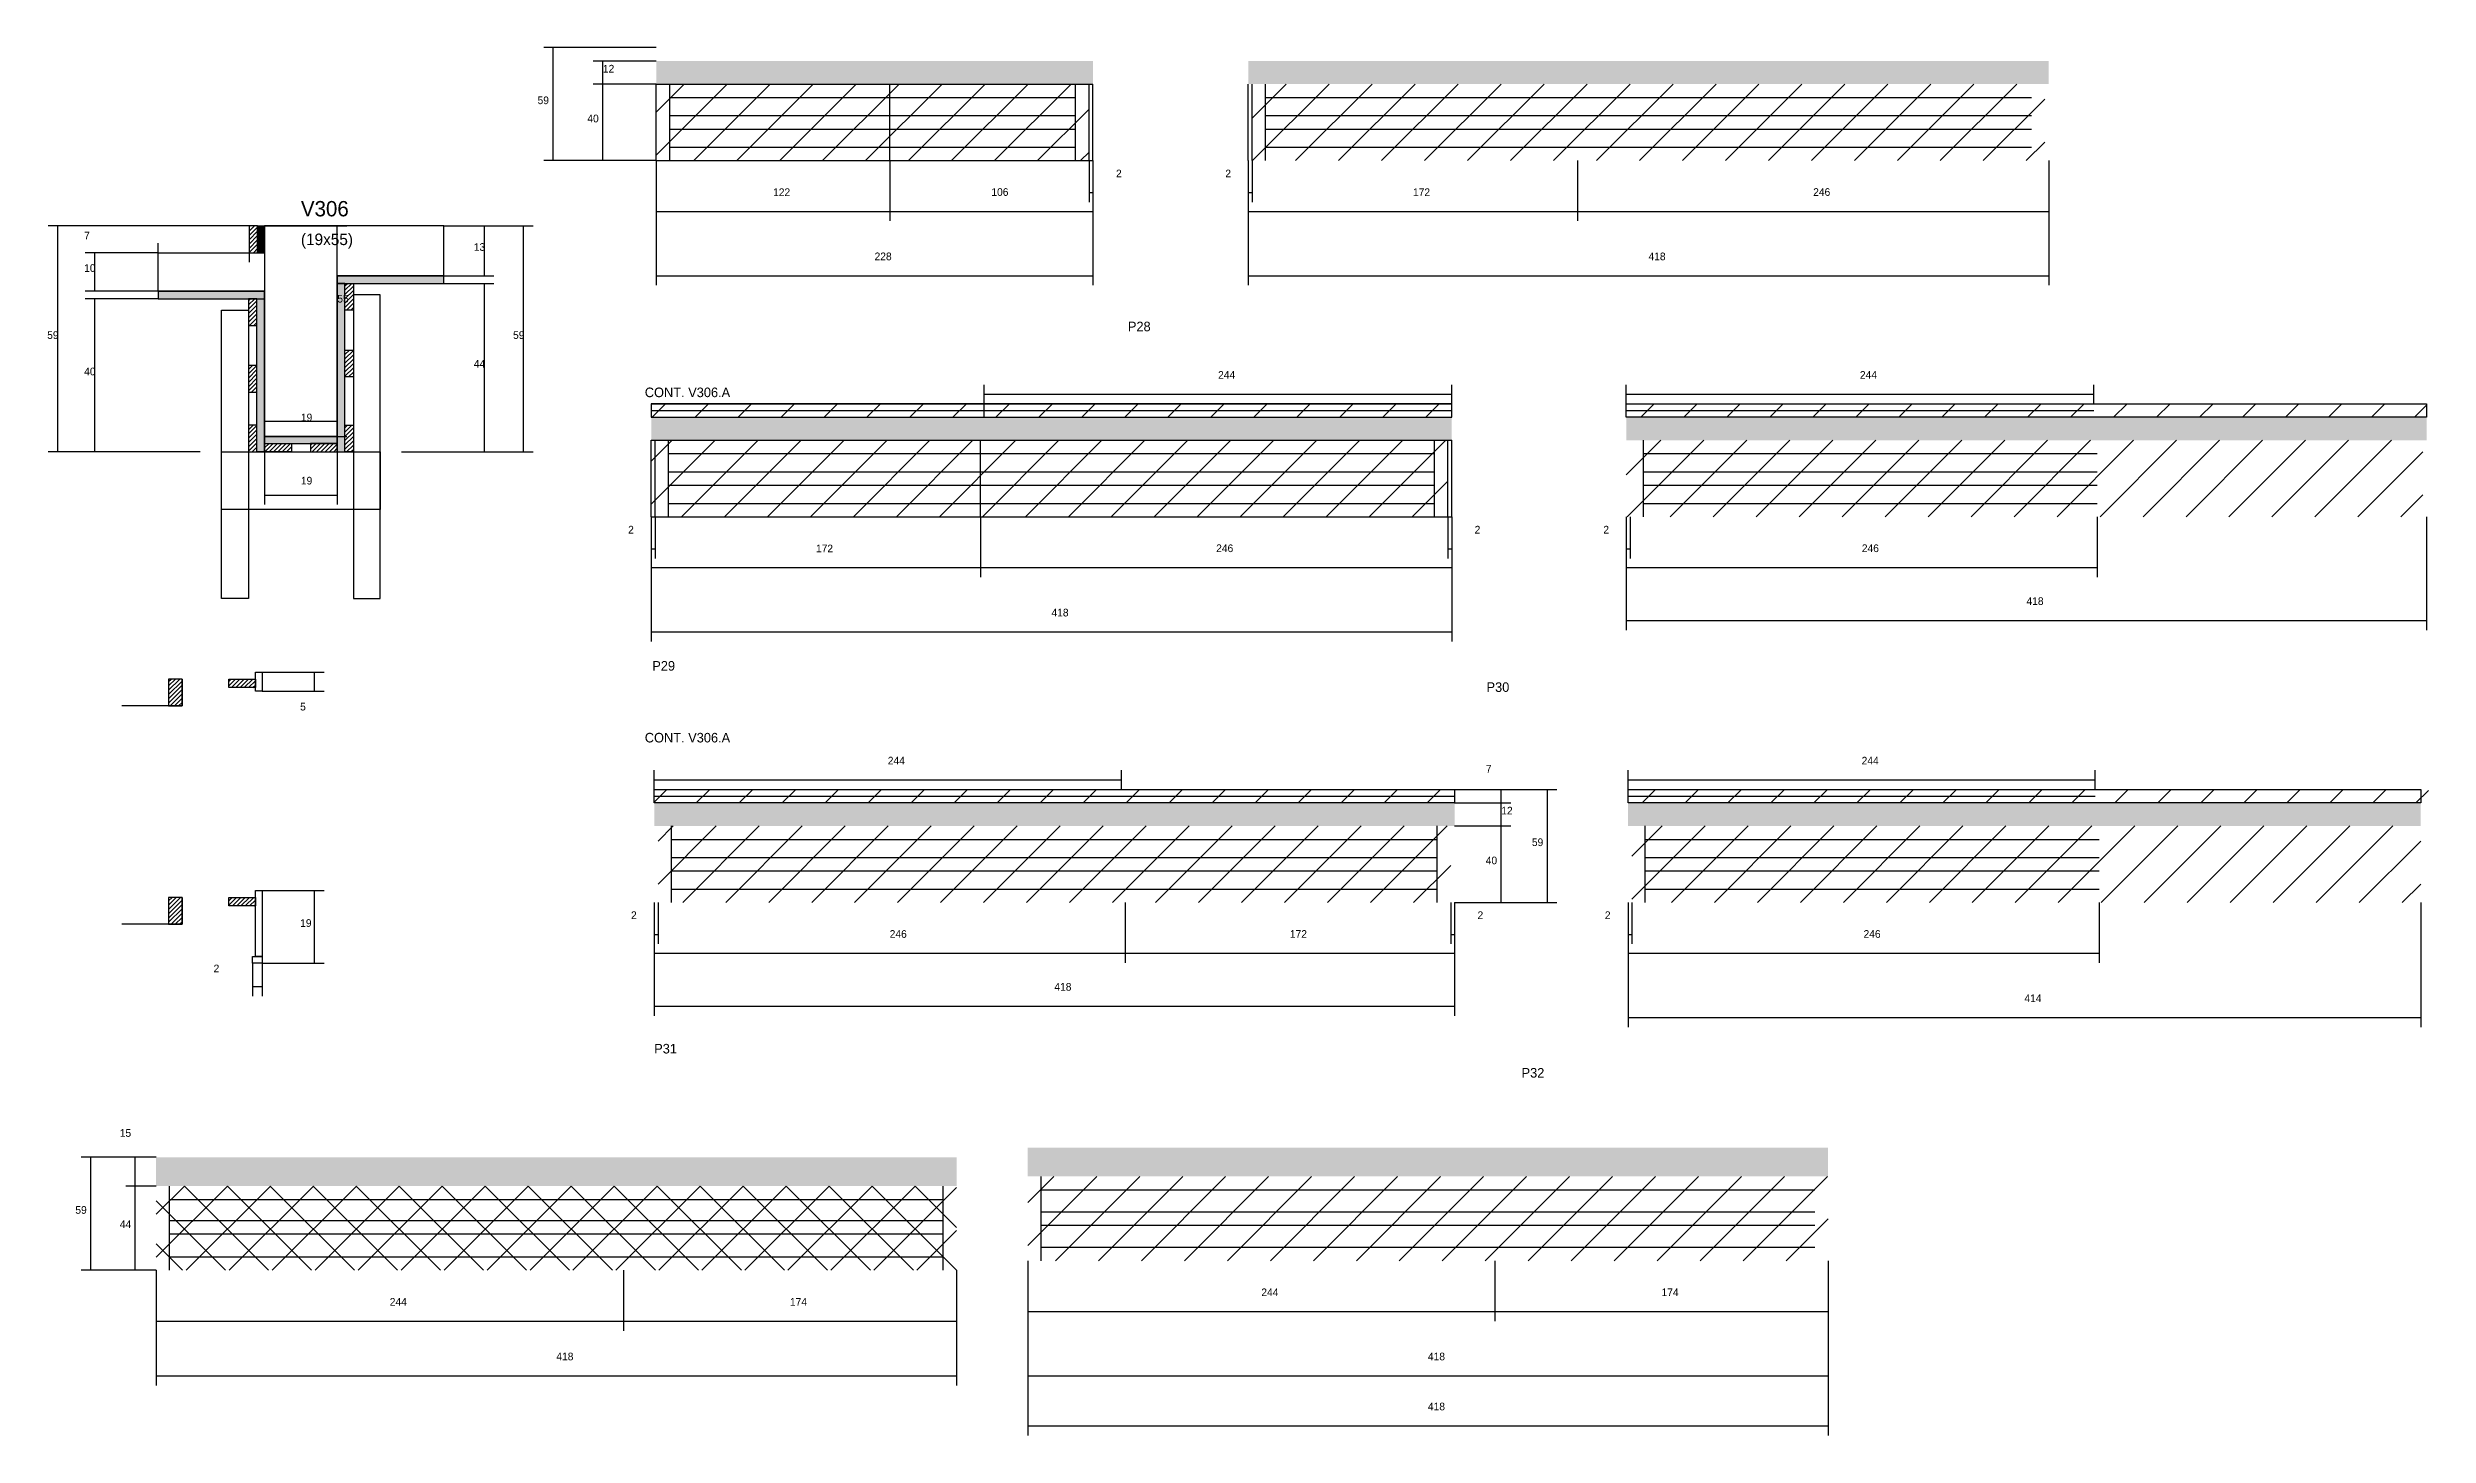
# Model space of a CAD drawing. Header units: metres. Extents: x 5171 to 6414, y 4512 to 5994.
# Drawn here: x 5171 to 6414, y 5269 to 5994 of the extents above; entities that cross this region are included whole.
import ezdxf

# ---------------------------------------------------------------- set-up
doc = ezdxf.new("R2010")
doc.units = ezdxf.units.M
for name, color, linetype in [('CONCRETO', 251, 'Continuous'), ('COTA', 241, 'Continuous'), ('Hachura', 253, 'Continuous'), ('Madeira', 126, 'Continuous'), ('NOMENCLATURA', 7, 'Continuous'), ('Painéis', 200, 'Continuous'), ('REAPROVEITAMENTO', 251, 'Continuous'), ('SARR_2.2x7', 40, 'Continuous'), ('SARR_3.5x7', 81, 'Continuous'), ('Texto Seção', 7, 'Continuous')]:
    doc.layers.add(name, color=color, linetype=linetype)

msp = doc.modelspace()

# ---------------------------------------------------------------- hatches: boundary and pattern name
at = {"layer": 'COTA'}
h = msp.add_hatch(dxfattribs=at)
h.set_pattern_fill('AR-CONC', scale=0.03)
h.paths.add_polyline_path([(5716.7, 5986.8), (5488.7, 5986.8), (5488.7, 5986.8), (5488.7, 5974.8), (5488.7, 5974.8), (5716.7, 5974.8), (5716.7, 5974.8), (5716.7, 5986.8)])
h = msp.add_hatch(dxfattribs=at)
h.set_pattern_fill('AR-CONC', scale=0.03)
h.paths.add_polyline_path([(5797.9, 5986.8), (6215.9, 5986.8), (6215.9, 5986.8), (6215.9, 5974.8), (6215.9, 5974.8), (5797.9, 5974.8), (5797.9, 5974.8), (5797.9, 5986.8)])
h = msp.add_hatch(dxfattribs=at)
h.set_pattern_fill('AR-CONC', scale=0.03)
h.paths.add_polyline_path([(5486.1, 5800.8), (5904.1, 5800.8), (5904.1, 5800.8), (5904.1, 5788.8), (5904.1, 5788.8), (5486.1, 5788.8), (5486.1, 5788.8), (5486.1, 5800.8)])
h = msp.add_hatch(dxfattribs=at)
h.set_pattern_fill('AR-CONC', scale=0.03)
h.paths.add_polyline_path([(6413.3, 5800.8), (5995.3, 5800.8), (5995.3, 5800.8), (5995.3, 5788.8), (5995.3, 5788.8), (6413.3, 5788.8), (6413.3, 5788.8), (6413.3, 5800.8)])
h = msp.add_hatch(dxfattribs=at)
h.set_pattern_fill('AR-CONC', scale=0.03)
h.paths.add_polyline_path([(5905.6, 5599.4), (5487.6, 5599.4), (5487.6, 5599.4), (5487.6, 5587.4), (5487.6, 5587.4), (5905.6, 5587.4), (5905.6, 5587.4), (5905.6, 5599.4)])
h = msp.add_hatch(dxfattribs=at)
h.set_pattern_fill('AR-CONC', scale=0.03)
h.paths.add_polyline_path([(6410.2, 5599.4), (5996.2, 5599.4), (5996.2, 5599.4), (5996.2, 5587.4), (5996.2, 5587.4), (6410.2, 5587.4), (6410.2, 5587.4), (6410.2, 5599.4)])
h = msp.add_hatch(dxfattribs=at)
h.set_pattern_fill('AR-CONC', scale=0.03)
h.paths.add_polyline_path([(5645.5, 5414.4), (5227.5, 5414.4), (5227.5, 5414.4), (5227.5, 5399.4), (5227.5, 5399.4), (5645.5, 5399.4), (5645.5, 5399.4), (5645.5, 5414.4)])
h = msp.add_hatch(dxfattribs=at)
h.set_pattern_fill('AR-CONC', scale=0.03)
h.paths.add_polyline_path([(6100.7, 5419.4), (5682.7, 5419.4), (5682.7, 5419.4), (5682.7, 5404.4), (5682.7, 5404.4), (6100.7, 5404.4), (6100.7, 5404.4), (6100.7, 5419.4)])
at = {"layer": 'Hachura'}
h = msp.add_hatch(dxfattribs=at)
h.set_pattern_fill('ANSI31', scale=0.5)
h.paths.add_polyline_path([(5276.1, 5886.7), (5280.5, 5886.7), (5280.5, 5886.7), (5280.5, 5900.7), (5280.5, 5900.7), (5276.1, 5900.7), (5276.1, 5900.7), (5276.1, 5886.7)])
h = msp.add_hatch(color=8, dxfattribs=at)
h.dxf.hatch_style = 1
h.paths.add_polyline_path([(5280.5, 5900.7), (5284.1, 5900.7), (5284.1, 5900.7), (5284.1, 5886.7), (5284.1, 5886.7), (5280.5, 5886.7), (5280.5, 5886.7), (5280.5, 5900.7)])
h = msp.add_hatch(color=8, dxfattribs=at)
h.dxf.hatch_style = 1
h.paths.add_polyline_path([(5377.7, 5870.7), (5377.7, 5874.7), (5377.7, 5874.7), (5322.1, 5874.7), (5322.1, 5874.7), (5322.1, 5870.7), (5322.1, 5870.7), (5377.7, 5870.7)])
h = msp.add_hatch(color=8, dxfattribs=at)
h.dxf.hatch_style = 1
h.paths.add_polyline_path([(5326.1, 5870.7), (5322.1, 5870.7), (5322.1, 5870.7), (5322.1, 5782.7), (5322.1, 5782.7), (5326.1, 5782.7), (5326.1, 5782.7), (5326.1, 5870.7)])
h = msp.add_hatch(dxfattribs=at)
h.set_pattern_fill('ANSI31', scale=0.5)
h.paths.add_polyline_path([(5330.5, 5856.7), (5326.1, 5856.7), (5326.1, 5856.7), (5326.1, 5870.7), (5326.1, 5870.7), (5330.5, 5870.7), (5330.5, 5870.7), (5330.5, 5856.7)])
h = msp.add_hatch(color=8, dxfattribs=at)
h.dxf.hatch_style = 1
h.paths.add_polyline_path([(5284.1, 5862.7), (5284.1, 5866.7), (5284.1, 5866.7), (5228.5, 5866.7), (5228.5, 5866.7), (5228.5, 5862.7), (5228.5, 5862.7), (5284.1, 5862.7)])
h = msp.add_hatch(dxfattribs=at)
h.set_pattern_fill('ANSI31', scale=0.5)
h.paths.add_polyline_path([(5275.7, 5848.7), (5280.1, 5848.7), (5280.1, 5848.7), (5280.1, 5862.7), (5280.1, 5862.7), (5275.7, 5862.7), (5275.7, 5862.7), (5275.7, 5848.7)])
h = msp.add_hatch(color=8, dxfattribs=at)
h.dxf.hatch_style = 1
h.paths.add_polyline_path([(5284.1, 5862.7), (5280.1, 5862.7), (5280.1, 5862.7), (5280.1, 5782.7), (5280.1, 5782.7), (5284.1, 5782.7), (5284.1, 5782.7), (5284.1, 5862.7)])
h = msp.add_hatch(dxfattribs=at)
h.set_pattern_fill('ANSI31', scale=0.5)
h.paths.add_polyline_path([(5330.5, 5821.9), (5326.1, 5821.9), (5326.1, 5821.9), (5326.1, 5835.9), (5326.1, 5835.9), (5330.5, 5835.9), (5330.5, 5835.9), (5330.5, 5821.9)])
h = msp.add_hatch(dxfattribs=at)
h.set_pattern_fill('ANSI31', scale=0.5)
h.paths.add_polyline_path([(5275.7, 5813.9), (5280.1, 5813.9), (5280.1, 5813.9), (5280.1, 5827.9), (5280.1, 5827.9), (5275.7, 5827.9), (5275.7, 5827.9), (5275.7, 5813.9)])
h = msp.add_hatch(dxfattribs=at)
h.set_pattern_fill('ANSI31', scale=0.5)
h.paths.add_polyline_path([(5275.7, 5782.7), (5280.1, 5782.7), (5280.1, 5782.7), (5280.1, 5796.7), (5280.1, 5796.7), (5275.7, 5796.7), (5275.7, 5796.7), (5275.7, 5782.7)])
h = msp.add_hatch(dxfattribs=at)
h.set_pattern_fill('ANSI31', scale=0.5)
h.paths.add_polyline_path([(5330.5, 5782.7), (5326.1, 5782.7), (5326.1, 5782.7), (5326.1, 5796.7), (5326.1, 5796.7), (5330.5, 5796.7), (5330.5, 5796.7), (5330.5, 5782.7)])
h = msp.add_hatch(color=8, dxfattribs=at)
h.dxf.hatch_style = 1
h.paths.add_polyline_path([(5322.1, 5787.1), (5322.1, 5790.7), (5322.1, 5790.7), (5284.1, 5790.7), (5284.1, 5790.7), (5284.1, 5787.1), (5284.1, 5787.1), (5322.1, 5787.1)])
h = msp.add_hatch(dxfattribs=at)
h.set_pattern_fill('ANSI31', scale=0.5)
h.paths.add_polyline_path([(5284.1, 5782.7), (5284.1, 5787.1), (5284.1, 5787.1), (5298.1, 5787.1), (5298.1, 5787.1), (5298.1, 5782.7), (5298.1, 5782.7), (5284.1, 5782.7)])
h = msp.add_hatch(dxfattribs=at)
h.set_pattern_fill('ANSI31', scale=0.5)
h.paths.add_polyline_path([(5322.1, 5782.7), (5322.1, 5787.1), (5322.1, 5787.1), (5308.1, 5787.1), (5308.1, 5787.1), (5308.1, 5782.7), (5308.1, 5782.7), (5322.1, 5782.7)])
h = msp.add_hatch(dxfattribs=at)
h.set_pattern_fill('ANSI31', scale=0.5)
h.paths.add_polyline_path([(5241, 5664.1), (5234, 5664.1), (5234, 5650.1), (5241, 5650.1)])
h = msp.add_hatch(dxfattribs=at)
h.set_pattern_fill('ANSI31', scale=0.5)
h.paths.add_polyline_path([(5265.4, 5664.1), (5265.4, 5659.7), (5265.4, 5659.7), (5279.3, 5659.7), (5279.3, 5659.7), (5279.3, 5664.1), (5279.3, 5664.1), (5265.4, 5664.1)])
h = msp.add_hatch(dxfattribs=at)
h.set_pattern_fill('ANSI31', scale=0.5)
h.paths.add_polyline_path([(5241, 5550.1), (5234, 5550.1), (5234, 5536.1), (5241, 5536.1)])
h = msp.add_hatch(dxfattribs=at)
h.set_pattern_fill('ANSI31', scale=0.5)
h.paths.add_polyline_path([(5265.4, 5550.1), (5265.4, 5545.7), (5265.4, 5545.7), (5279.3, 5545.7), (5279.3, 5545.7), (5279.3, 5550.1), (5279.3, 5550.1), (5265.4, 5550.1)])
at = {"layer": 'REAPROVEITAMENTO'}
h = msp.add_hatch(dxfattribs=at)
h.set_pattern_fill('ANSI31', scale=5)
h.paths.add_polyline_path([(5714.7, 5934.8), (5714.7, 5974.8), (5714.7, 5974.8), (5488.7, 5974.8), (5488.7, 5974.8), (5488.7, 5934.8), (5488.7, 5934.8), (5714.7, 5934.8)])
h = msp.add_hatch(dxfattribs=at)
h.set_pattern_fill('ANSI31', scale=5)
h.paths.add_polyline_path([(6213.9, 5934.8), (6213.9, 5974.8), (6213.9, 5974.8), (5799.9, 5974.8), (5799.9, 5974.8), (5799.9, 5934.8), (5799.9, 5934.8), (6213.9, 5934.8)])
h = msp.add_hatch(dxfattribs=at)
h.set_pattern_fill('ANSI31', scale=5)
h.paths.add_polyline_path([(5904.1, 5807.8), (5486.1, 5807.8), (5486.1, 5807.8), (5486.1, 5800.8), (5486.1, 5800.8), (5904.1, 5800.8), (5904.1, 5800.8), (5904.1, 5807.8)])
h = msp.add_hatch(dxfattribs=at)
h.set_pattern_fill('ANSI31', scale=5)
h.paths.add_polyline_path([(6413.3, 5807.8), (5995.3, 5807.8), (5995.3, 5807.8), (5995.3, 5800.8), (5995.3, 5800.8), (6413.3, 5800.8), (6413.3, 5800.8), (6413.3, 5807.8)])
h = msp.add_hatch(dxfattribs=at)
h.set_pattern_fill('ANSI31', scale=5)
h.paths.add_polyline_path([(5902.1, 5748.8), (5902.1, 5788.8), (5902.1, 5788.8), (5486.1, 5788.8), (5486.1, 5788.8), (5486.1, 5748.8), (5486.1, 5748.8), (5902.1, 5748.8)])
h = msp.add_hatch(dxfattribs=at)
h.set_pattern_fill('ANSI31', scale=5)
h.paths.add_polyline_path([(6411.3, 5748.8), (6411.3, 5788.8), (6411.3, 5788.8), (5995.3, 5788.8), (5995.3, 5788.8), (5995.3, 5748.8), (5995.3, 5748.8), (6411.3, 5748.8)])
h = msp.add_hatch(dxfattribs=at)
h.set_pattern_fill('ANSI31', scale=5)
h.paths.add_polyline_path([(5905.6, 5606.4), (5487.6, 5606.4), (5487.6, 5606.4), (5487.6, 5599.4), (5487.6, 5599.4), (5905.6, 5599.4), (5905.6, 5599.4), (5905.6, 5606.4)])
h = msp.add_hatch(dxfattribs=at)
h.set_pattern_fill('ANSI31', scale=5)
h.paths.add_polyline_path([(6414.2, 5606.4), (5996.2, 5606.4), (5996.2, 5606.4), (5996.2, 5599.4), (5996.2, 5599.4), (6414.2, 5599.4), (6414.2, 5599.4), (6414.2, 5606.4)])
h = msp.add_hatch(dxfattribs=at)
h.set_pattern_fill('ANSI31', scale=5)
h.paths.add_polyline_path([(5903.6, 5547.4), (5903.6, 5587.4), (5903.6, 5587.4), (5489.6, 5587.4), (5489.6, 5587.4), (5489.6, 5547.4), (5489.6, 5547.4), (5903.6, 5547.4)])
h = msp.add_hatch(dxfattribs=at)
h.set_pattern_fill('ANSI31', scale=5)
h.paths.add_polyline_path([(6410.2, 5547.4), (6410.2, 5587.4), (6410.2, 5587.4), (5998.2, 5587.4), (5998.2, 5587.4), (5998.2, 5547.4), (5998.2, 5547.4), (6410.2, 5547.4)])
h = msp.add_hatch(dxfattribs=at)
h.set_pattern_fill('ANSI37', scale=5)
h.paths.add_polyline_path([(5645.5, 5355.4), (5645.5, 5399.4), (5645.5, 5399.4), (5227.5, 5399.4), (5227.5, 5399.4), (5227.5, 5355.4), (5227.5, 5355.4), (5645.5, 5355.4)])
h = msp.add_hatch(dxfattribs=at)
h.set_pattern_fill('ANSI31', scale=5)
h.paths.add_polyline_path([(6100.7, 5360.4), (6100.7, 5404.4), (6100.7, 5404.4), (5682.7, 5404.4), (5682.7, 5404.4), (5682.7, 5360.4), (5682.7, 5360.4), (6100.7, 5360.4)])

# ---------------------------------------------------------------- linework, layer by layer
at = {"layer": 'CONCRETO'}
msp.add_lwpolyline([(5322.1, 5870.7), (5322.1, 5790.7), (5284.1, 5790.7), (5284.1, 5866.7), (5228.5, 5866.7), (5228.5, 5886.7), (5284.1, 5886.7), (5284.1, 5900.7), (5322.1, 5900.7)], dxfattribs=at)
msp.add_lwpolyline([(5377.7, 5874.7), (5377.7, 5900.7), (5322.1, 5900.7), (5322.1, 5900.7), (5284.1, 5900.7), (5284.1, 5790.7), (5322.1, 5790.7), (5322.1, 5874.7)], close=True, dxfattribs=at)
at = {"layer": 'COTA'}
for p, q in [((5488.7, 5993.8), (5429.9, 5993.8)), ((5434.9, 5934.8), (5434.9, 5993.8)), ((5488.7, 5986.8), (5455.8, 5986.8)), ((5460.8, 5974.8), (5460.8, 5986.8)), ((5488.7, 5974.8), (5455.8, 5974.8)), ((5488.7, 5974.8), (5455.8, 5974.8)), ((5460.8, 5934.8), (5460.8, 5974.8)), ((5488.7, 5934.8), (5429.9, 5934.8)), ((5488.7, 5934.8), (5455.8, 5934.8)), ((5488.7, 5934.8), (5488.7, 5903.3)), ((5488.7, 5934.8), (5488.7, 5869.7)), ((5610.7, 5934.8), (5610.7, 5903.3)), ((5610.7, 5934.8), (5610.7, 5903.3)), ((5714.7, 5934.8), (5714.7, 5913.1)), ((5716.7, 5934.8), (5716.7, 5903.3)), ((5716.7, 5934.8), (5716.7, 5869.7)), ((5716.7, 5934.8), (5716.7, 5913.1)), ((5797.9, 5934.8), (5797.9, 5903.3)), ((5797.9, 5934.8), (5797.9, 5869.7)), ((5797.9, 5934.8), (5797.9, 5913.1)), ((5799.9, 5934.8), (5799.9, 5913.1)), ((5969.9, 5934.8), (5969.9, 5903.3)), ((5969.9, 5934.8), (5969.9, 5903.3)), ((6215.9, 5934.8), (6215.9, 5903.3)), ((6215.9, 5934.8), (6215.9, 5869.7)), ((5488.7, 5908.3), (5610.7, 5908.3)), ((5610.7, 5908.3), (5716.7, 5908.3)), ((5714.7, 5918.1), (5716.7, 5918.1)), ((5797.9, 5918.1), (5799.9, 5918.1)), ((5797.9, 5908.3), (5969.9, 5908.3)), ((5969.9, 5908.3), (6215.9, 5908.3)), ((5276.1, 5900.7), (5171.1, 5900.7)), ((5176.1, 5782.7), (5176.1, 5900.7)), ((5276.1, 5900.7), (5276.1, 5881.7)), ((5295.1, 5900.7), (5327.1, 5900.7)), ((5322.1, 5790.7), (5322.1, 5900.7)), ((5377.7, 5900.7), (5403.9, 5900.7)), ((5377.7, 5900.7), (5424.4, 5900.7)), ((5398.9, 5874.7), (5398.9, 5900.7)), ((5419.4, 5782.7), (5419.4, 5900.7)), ((5228.5, 5886.7), (5190.4, 5886.7)), ((5195.4, 5866.7), (5195.4, 5886.7)), ((5228.5, 5886.7), (5228.5, 5891.7)), ((5228.5, 5886.7), (5276.1, 5886.7)), ((5377.7, 5874.7), (5403.9, 5874.7)), ((5377.7, 5870.7), (5403.9, 5870.7)), ((5398.9, 5782.7), (5398.9, 5870.7)), ((5488.7, 5874.7), (5716.7, 5874.7)), ((5797.9, 5874.7), (6215.9, 5874.7)), ((5228.5, 5866.7), (5190.4, 5866.7)), ((5228.5, 5862.7), (5190.4, 5862.7)), ((5195.4, 5782.7), (5195.4, 5862.7)), ((5660, 5807.8), (5660, 5817.8)), ((5660, 5812.8), (5904.1, 5812.8)), ((5904.1, 5807.8), (5904.1, 5817.8)), ((5995.3, 5807.8), (5995.3, 5817.8)), ((5995.3, 5812.8), (6239.4, 5812.8)), ((6239.4, 5807.8), (6239.4, 5817.8)), ((5284.1, 5782.7), (5284.1, 5803.7)), ((5284.1, 5798.7), (5322.1, 5798.7)), ((5322.1, 5782.7), (5322.1, 5803.7)), ((5250.5, 5782.7), (5171.1, 5782.7)), ((5250.5, 5782.7), (5190.4, 5782.7)), ((5284.1, 5782.7), (5284.1, 5755.2)), ((5295.1, 5790.7), (5327.1, 5790.7)), ((5322.1, 5782.7), (5322.1, 5755.2)), ((5355.7, 5782.7), (5403.9, 5782.7)), ((5380.3, 5782.7), (5424.4, 5782.7)), ((5284.1, 5760.2), (5322.1, 5760.2)), ((5486.1, 5748.8), (5486.1, 5717.3)), ((5486.1, 5748.8), (5486.1, 5683.7)), ((5486.1, 5748.8), (5486.1, 5727.1)), ((5488.1, 5748.8), (5488.1, 5727.1)), ((5658.1, 5748.8), (5658.1, 5717.3)), ((5658.1, 5748.8), (5658.1, 5717.3)), ((5902.1, 5748.8), (5902.1, 5727.1)), ((5904.1, 5748.8), (5904.1, 5717.3)), ((5904.1, 5748.8), (5904.1, 5683.7)), ((5904.1, 5748.8), (5904.1, 5727.1)), ((5995.3, 5748.8), (5995.3, 5717.3)), ((5995.3, 5748.8), (5995.3, 5689.7)), ((5995.3, 5748.8), (5995.3, 5727.1)), ((5997.3, 5748.8), (5997.3, 5727.1)), ((6241.3, 5748.8), (6241.3, 5717.3)), ((6413.3, 5748.8), (6413.3, 5689.7)), ((5486.1, 5732.1), (5488.1, 5732.1)), ((5902.1, 5732.1), (5904.1, 5732.1)), ((5995.3, 5732.1), (5997.3, 5732.1)), ((5486.1, 5722.3), (5658.1, 5722.3)), ((5658.1, 5722.3), (5904.1, 5722.3)), ((5995.3, 5722.3), (6241.3, 5722.3)), ((5486.1, 5688.7), (5904.1, 5688.7)), ((5995.3, 5694.7), (6413.3, 5694.7)), ((5282.9, 5667.7), (5315.2, 5667.7)), ((5282.9, 5657.7), (5315.2, 5657.7)), ((5310.2, 5657.7), (5310.2, 5667.7)), ((5487.6, 5606.4), (5487.6, 5616.5)), ((5487.6, 5611.5), (5731.6, 5611.5)), ((5731.6, 5606.4), (5731.6, 5616.5)), ((5996.2, 5606.4), (5996.2, 5616.5)), ((5996.2, 5611.5), (6240.2, 5611.5)), ((6240.2, 5606.4), (6240.2, 5616.5)), ((5905.6, 5606.4), (5935, 5606.4)), ((5905.6, 5606.4), (5959.1, 5606.4)), ((5905.6, 5599.4), (5935, 5599.4)), ((5905.6, 5599.4), (5935, 5599.4)), ((5930, 5599.4), (5930, 5606.4)), ((5930, 5587.4), (5930, 5599.4)), ((5954.1, 5547.4), (5954.1, 5606.4)), ((5905.6, 5587.4), (5935, 5587.4)), ((5905.6, 5587.4), (5935, 5587.4)), ((5930, 5547.4), (5930, 5587.4)), ((5282.9, 5553.7), (5315.2, 5553.7)), ((5310.2, 5515.7), (5310.2, 5553.7)), ((5487.6, 5547.4), (5487.6, 5515.9)), ((5487.6, 5547.4), (5487.6, 5488.3)), ((5487.6, 5547.4), (5487.6, 5525.8)), ((5489.6, 5547.4), (5489.6, 5525.8)), ((5733.6, 5547.4), (5733.6, 5515.9)), ((5733.6, 5547.4), (5733.6, 5515.9)), ((5903.6, 5547.4), (5903.6, 5525.8)), ((5905.6, 5547.4), (5905.6, 5515.9)), ((5905.6, 5547.4), (5905.6, 5488.3)), ((5905.6, 5547.4), (5905.6, 5525.8)), ((5905.6, 5547.4), (5935, 5547.4)), ((5905.6, 5547.4), (5959.1, 5547.4)), ((5996.2, 5547.4), (5996.2, 5515.9)), ((5996.2, 5547.4), (5996.2, 5482.4)), ((5996.2, 5547.4), (5996.2, 5525.8)), ((5998.2, 5547.4), (5998.2, 5525.8)), ((6242.2, 5547.4), (6242.2, 5515.9)), ((6410.2, 5547.4), (6410.2, 5482.4)), ((5487.6, 5530.8), (5489.6, 5530.8)), ((5487.6, 5520.9), (5733.6, 5520.9)), ((5733.6, 5520.9), (5905.6, 5520.9)), ((5903.6, 5530.8), (5905.6, 5530.8)), ((5996.2, 5530.8), (5998.2, 5530.8)), ((5996.2, 5520.9), (6242.2, 5520.9)), ((5277.9, 5515.7), (5277.9, 5498.5)), ((5282.9, 5515.7), (5315.2, 5515.7)), ((5282.9, 5515.7), (5282.9, 5498.5)), ((5277.9, 5503.5), (5282.9, 5503.5)), ((5487.6, 5493.3), (5905.6, 5493.3)), ((5996.2, 5487.4), (6410.2, 5487.4)), ((5227.5, 5414.4), (5188.4, 5414.4)), ((5193.4, 5355.4), (5193.4, 5414.4)), ((5227.5, 5414.4), (5211.6, 5414.4)), ((5216.6, 5399.4), (5216.6, 5414.4)), ((5227.5, 5399.4), (5211.6, 5399.4)), ((5227.5, 5399.4), (5211.6, 5399.4)), ((5216.6, 5355.4), (5216.6, 5399.4)), ((5682.7, 5360.4), (5682.7, 5328.8)), ((5682.7, 5360.4), (5682.7, 5295.3)), ((5682.7, 5360.4), (5682.7, 5269.2)), ((5926.7, 5360.4), (5926.7, 5328.8)), ((5926.7, 5360.4), (5926.7, 5328.8)), ((6100.7, 5360.4), (6100.7, 5328.8)), ((6100.7, 5360.4), (6100.7, 5295.3)), ((6100.7, 5360.4), (6100.7, 5269.2)), ((5227.5, 5355.4), (5188.4, 5355.4)), ((5227.5, 5355.4), (5211.6, 5355.4)), ((5227.5, 5355.4), (5227.5, 5323.8)), ((5227.5, 5355.4), (5227.5, 5295.3)), ((5471.5, 5355.4), (5471.5, 5323.8)), ((5471.5, 5355.4), (5471.5, 5323.8)), ((5645.5, 5355.4), (5645.5, 5323.8)), ((5645.5, 5355.4), (5645.5, 5295.3)), ((5227.5, 5328.8), (5471.5, 5328.8)), ((5471.5, 5328.8), (5645.5, 5328.8)), ((5682.7, 5333.8), (5926.7, 5333.8)), ((5926.7, 5333.8), (6100.7, 5333.8)), ((5227.5, 5300.3), (5645.5, 5300.3)), ((5682.7, 5300.3), (6100.7, 5300.3)), ((5682.7, 5274.2), (6100.7, 5274.2))]:
    msp.add_line(p, q, dxfattribs=at)
at = {"layer": 'Madeira'}
for points in [[(5276.1, 5886.7), (5280.5, 5886.7), (5280.5, 5900.7), (5276.1, 5900.7)], [(5330.5, 5856.7), (5326.1, 5856.7), (5326.1, 5870.7), (5330.5, 5870.7)], [(5275.7, 5848.7), (5280.1, 5848.7), (5280.1, 5862.7), (5275.7, 5862.7)], [(5330.5, 5821.9), (5326.1, 5821.9), (5326.1, 5835.9), (5330.5, 5835.9)], [(5275.7, 5813.9), (5280.1, 5813.9), (5280.1, 5827.9), (5275.7, 5827.9)], [(5275.7, 5782.7), (5280.1, 5782.7), (5280.1, 5796.7), (5275.7, 5796.7)], [(5330.5, 5782.7), (5326.1, 5782.7), (5326.1, 5796.7), (5330.5, 5796.7)], [(5284.1, 5782.7), (5284.1, 5787.1), (5298.1, 5787.1), (5298.1, 5782.7)], [(5322.1, 5782.7), (5322.1, 5787.1), (5308.1, 5787.1), (5308.1, 5782.7)], [(5241, 5650.1), (5241, 5664.1), (5234, 5664.1), (5234, 5650.1)], [(5265.4, 5664.1), (5279.3, 5664.1), (5279.3, 5659.7), (5265.4, 5659.7)], [(5241, 5536.1), (5241, 5550.1), (5234, 5550.1), (5234, 5536.1)], [(5265.4, 5550.1), (5279.3, 5550.1), (5279.3, 5545.7), (5265.4, 5545.7)]]:
    msp.add_lwpolyline(points, close=True, dxfattribs=at)
for points in [[(5241, 5664.1), (5241, 5650.1), (5209.5, 5650.1)], [(5241, 5550.1), (5241, 5536.1), (5209.5, 5536.1)]]:
    msp.add_lwpolyline(points, dxfattribs=at)
at = {"layer": 'Painéis'}
for p, q in [((5488.7, 5974.8), (5716.7, 5974.8)), ((5488.7, 5934.8), (5488.7, 5974.8)), ((5610.7, 5934.8), (5610.7, 5974.8)), ((5714.7, 5934.8), (5714.7, 5974.8)), ((5716.7, 5934.8), (5716.7, 5974.8)), ((5797.9, 5934.8), (5797.9, 5974.8)), ((5799.9, 5934.8), (5799.9, 5974.8)), ((5488.7, 5934.8), (5716.7, 5934.8)), ((5322.1, 5874.7), (5377.7, 5874.7)), ((5228.5, 5866.7), (5284.1, 5866.7)), ((5486.1, 5807.8), (5904.1, 5807.8)), ((5660, 5800.8), (5660, 5807.8)), ((5904.1, 5800.8), (5904.1, 5807.8)), ((5486.1, 5800.8), (5904.1, 5800.8)), ((5284.1, 5790.7), (5322.1, 5790.7)), ((5486.1, 5788.8), (5904.1, 5788.8)), ((5486.1, 5748.8), (5486.1, 5788.8)), ((5488.1, 5748.8), (5488.1, 5788.8)), ((5658.1, 5748.8), (5658.1, 5788.8)), ((5902.1, 5748.8), (5902.1, 5788.8)), ((5904.1, 5748.8), (5904.1, 5788.8)), ((5486.1, 5748.8), (5904.1, 5748.8))]:
    msp.add_line(p, q, dxfattribs=at)
for points in [[(5280.5, 5900.7), (5284.1, 5900.7), (5284.1, 5886.7), (5280.5, 5886.7)], [(5377.7, 5870.7), (5377.7, 5874.7), (5322.1, 5874.7), (5322.1, 5870.7)], [(5326.1, 5870.7), (5322.1, 5870.7), (5322.1, 5782.7), (5326.1, 5782.7)], [(5284.1, 5862.7), (5284.1, 5866.7), (5228.5, 5866.7), (5228.5, 5862.7)], [(5280.1, 5862.7), (5284.1, 5862.7), (5284.1, 5782.7), (5280.1, 5782.7)], [(5486.1, 5800.8), (5904.1, 5800.8), (5904.1, 5807.8), (5486.1, 5807.8)], [(6413.3, 5800.8), (5995.3, 5800.8), (5995.3, 5807.8), (6413.3, 5807.8)], [(5322.1, 5787.1), (5322.1, 5790.7), (5284.1, 5790.7), (5284.1, 5787.1)], [(5279.3, 5667.7), (5282.9, 5667.7), (5282.9, 5657.7), (5279.3, 5657.7)], [(5905.6, 5599.4), (5487.6, 5599.4), (5487.6, 5606.4), (5905.6, 5606.4)], [(6410.2, 5599.4), (5996.2, 5599.4), (5996.2, 5606.4), (6410.2, 5606.4)], [(5279.3, 5553.7), (5282.9, 5553.7), (5282.9, 5519.3), (5279.3, 5519.3)], [(5282.9, 5519.3), (5282.9, 5515.7), (5277.9, 5515.7), (5277.9, 5519.3)]]:
    msp.add_lwpolyline(points, close=True, dxfattribs=at)
at = {"layer": 'SARR_2.2x7'}
for p, q in [((5495.7, 5934.8), (5495.7, 5974.8)), ((5707.7, 5934.8), (5707.7, 5974.8)), ((5806.9, 5934.8), (5806.9, 5974.8)), ((5495.7, 5967.8), (5610.7, 5967.8)), ((5495.7, 5958.3), (5610.7, 5958.3)), ((5610.7, 5967.8), (5707.7, 5967.8)), ((5610.7, 5958.3), (5707.7, 5958.3)), ((5806.9, 5967.8), (5969.9, 5967.8)), ((5806.9, 5958.3), (5969.9, 5958.3)), ((5969.9, 5967.8), (6206.9, 5967.8)), ((5969.9, 5958.3), (6206.9, 5958.3)), ((5495.7, 5951.3), (5610.7, 5951.3)), ((5610.7, 5951.3), (5707.7, 5951.3)), ((5806.9, 5951.3), (5969.9, 5951.3)), ((5969.9, 5951.3), (6206.9, 5951.3)), ((5495.7, 5941.8), (5610.7, 5941.8)), ((5610.7, 5941.8), (5707.7, 5941.8)), ((5806.9, 5941.8), (5969.9, 5941.8)), ((5969.9, 5941.8), (6206.9, 5941.8)), ((5486.1, 5804.3), (5660, 5804.3)), ((5660, 5804.3), (5904.1, 5804.3)), ((5995.3, 5804.3), (6239.4, 5804.3)), ((5495.1, 5748.8), (5495.1, 5788.8)), ((5495.1, 5781.8), (5658.1, 5781.8)), ((5658.1, 5781.8), (5895.1, 5781.8)), ((5895.1, 5748.8), (5895.1, 5788.8)), ((6004.3, 5748.8), (6004.3, 5788.8)), ((6004.3, 5781.8), (6241.3, 5781.8)), ((5495.1, 5772.3), (5658.1, 5772.3)), ((5658.1, 5772.3), (5895.1, 5772.3)), ((6004.3, 5772.3), (6241.3, 5772.3)), ((5495.1, 5765.3), (5658.1, 5765.3)), ((5658.1, 5765.3), (5895.1, 5765.3)), ((6004.3, 5765.3), (6241.3, 5765.3)), ((5495.1, 5755.8), (5658.1, 5755.8)), ((5658.1, 5755.8), (5895.1, 5755.8)), ((6004.3, 5755.8), (6241.3, 5755.8)), ((5487.6, 5602.9), (5731.6, 5602.9)), ((5731.6, 5602.9), (5905.6, 5602.9)), ((5996.2, 5602.9), (6240.2, 5602.9)), ((5496.6, 5547.4), (5496.6, 5587.4)), ((5896.6, 5547.4), (5896.6, 5587.4)), ((6005.2, 5547.4), (6005.2, 5587.4)), ((5496.6, 5580.4), (5733.6, 5580.4)), ((5496.6, 5570.9), (5733.6, 5570.9)), ((5733.6, 5580.4), (5896.6, 5580.4)), ((5733.6, 5570.9), (5896.6, 5570.9)), ((6005.2, 5580.4), (6242.2, 5580.4)), ((6005.2, 5570.9), (6242.2, 5570.9)), ((5496.6, 5563.9), (5733.6, 5563.9)), ((5733.6, 5563.9), (5896.6, 5563.9)), ((6005.2, 5563.9), (6242.2, 5563.9)), ((5496.6, 5554.4), (5733.6, 5554.4)), ((5733.6, 5554.4), (5896.6, 5554.4)), ((6005.2, 5554.4), (6242.2, 5554.4)), ((5234.5, 5355.4), (5234.5, 5399.4)), ((5638.6, 5355.4), (5638.6, 5399.4)), ((5689.7, 5360.4), (5689.7, 5404.4)), ((5689.7, 5397.4), (5926.7, 5397.4)), ((5926.7, 5397.4), (6093.8, 5397.4)), ((5234.5, 5392.4), (5471.5, 5392.4)), ((5471.5, 5392.4), (5638.6, 5392.4)), ((5689.7, 5385.9), (5926.7, 5385.9)), ((5926.7, 5385.9), (6093.8, 5385.9)), ((5234.5, 5381.4), (5471.5, 5381.4)), ((5234.5, 5374.4), (5471.5, 5374.4)), ((5471.5, 5381.4), (5638.6, 5381.4)), ((5471.5, 5374.4), (5638.6, 5374.4)), ((5689.7, 5378.9), (5926.7, 5378.9)), ((5926.7, 5378.9), (6093.8, 5378.9)), ((5234.5, 5362.4), (5471.5, 5362.4)), ((5471.5, 5362.4), (5638.6, 5362.4)), ((5689.7, 5367.4), (5926.7, 5367.4)), ((5926.7, 5367.4), (6093.8, 5367.4))]:
    msp.add_line(p, q, dxfattribs=at)
at = {"layer": 'SARR_3.5x7'}
for points in [[(5261.7, 5856.7), (5275.7, 5856.7), (5275.7, 5706.2), (5261.7, 5706.2)], [(5344.5, 5864.7), (5330.5, 5864.7), (5330.5, 5706.2), (5344.5, 5706.2)], [(5261.7, 5782.7), (5344.5, 5782.7), (5344.5, 5752.6), (5261.7, 5752.6)]]:
    msp.add_lwpolyline(points, close=True, dxfattribs=at)

# ---------------------------------------------------------------- texts
at = {"layer": 'COTA'}
for s, p in [('12', (5460.8, 5980.8)), ('59', (5426.7, 5964.3)), ('40', (5452.7, 5954.8)), ('122', (5549.7, 5916.3)), ('106', (5663.7, 5916.4)), ('2', (5728.8, 5926.1)), ('2', (5785.9, 5926.1)), ('172', (5883.9, 5916.3)), ('246', (6092.9, 5916.4)), ('7', (5189.9, 5893.7)), ('13', (5393.4, 5887.7)), ('228', (5602.7, 5882.8)), ('418', (6006.9, 5882.8)), ('10', (5189.9, 5876.7)), ('55', (5322.1, 5860.7)), ('59', (5170.6, 5841.7)), ('59', (5413.9, 5841.7)), ('40', (5189.9, 5822.7)), ('44', (5393.4, 5826.7)), ('244', (5782.1, 5820.9)), ('244', (6117.3, 5820.9)), ('19', (5303.1, 5798.7)), ('19', (5303.1, 5765.7)), ('2', (5474, 5740.1)), ('172', (5572.1, 5730.3)), ('246', (5781.1, 5730.4)), ('2', (5916.1, 5740.1)), ('2', (5983.3, 5740.1)), ('246', (6118.3, 5730.4)), ('418', (5695.1, 5696.8)), ('418', (6204.3, 5702.8)), ('5', (5302.7, 5647.7)), ('244', (5609.6, 5619.5)), ('244', (6118.2, 5619.5)), ('7', (5922, 5615.3)), ('12', (5930, 5593.4)), ('40', (5921.9, 5567.4)), ('59', (5946, 5576.9)), ('19', (5302.7, 5534.7)), ('2', (5475.5, 5538.8)), ('2', (5917.6, 5538.8)), ('2', (5984.1, 5538.8)), ('246', (5610.6, 5529)), ('172', (5819.6, 5529)), ('246', (6119.2, 5529)), ('2', (5257.5, 5511)), ('418', (5696.6, 5501.4)), ('414', (6203.2, 5495.4)), ('15', (5208.5, 5425.1)), ('59', (5185.3, 5384.9)), ('44', (5208.5, 5377.4)), ('244', (5349.5, 5336.9)), ('174', (5558.5, 5336.9)), ('244', (5804.7, 5341.9)), ('174', (6013.7, 5341.9)), ('418', (5436.5, 5308.4)), ('418', (5891.7, 5308.4)), ('418', (5891.7, 5282.3))]:
    msp.add_text(s, height=4, dxfattribs=at).set_placement(p)
at = {"layer": 'NOMENCLATURA'}
for s, p in [('P28', (5735, 5845.7)), ('P29', (5486.6, 5668.5)), ('P30', (5922.3, 5657.4)), ('P31', (5487.6, 5468.6)), ('P32', (5940.6, 5456))]:
    msp.add_text(s, height=5, dxfattribs=at).set_placement(p)
at = {"layer": 'Texto Seção'}
for s, height, p in [('V306', 8, (5303.1, 5905.7)), ('(19x55)', 6, (5303.1, 5890.7)), ('CONT. V306.A', 5, (5482.7, 5811.3)), ('CONT. V306.A', 5, (5482.7, 5631))]:
    msp.add_text(s, height=height, dxfattribs=at).set_placement(p)

doc.saveas('drawing.dxf')
